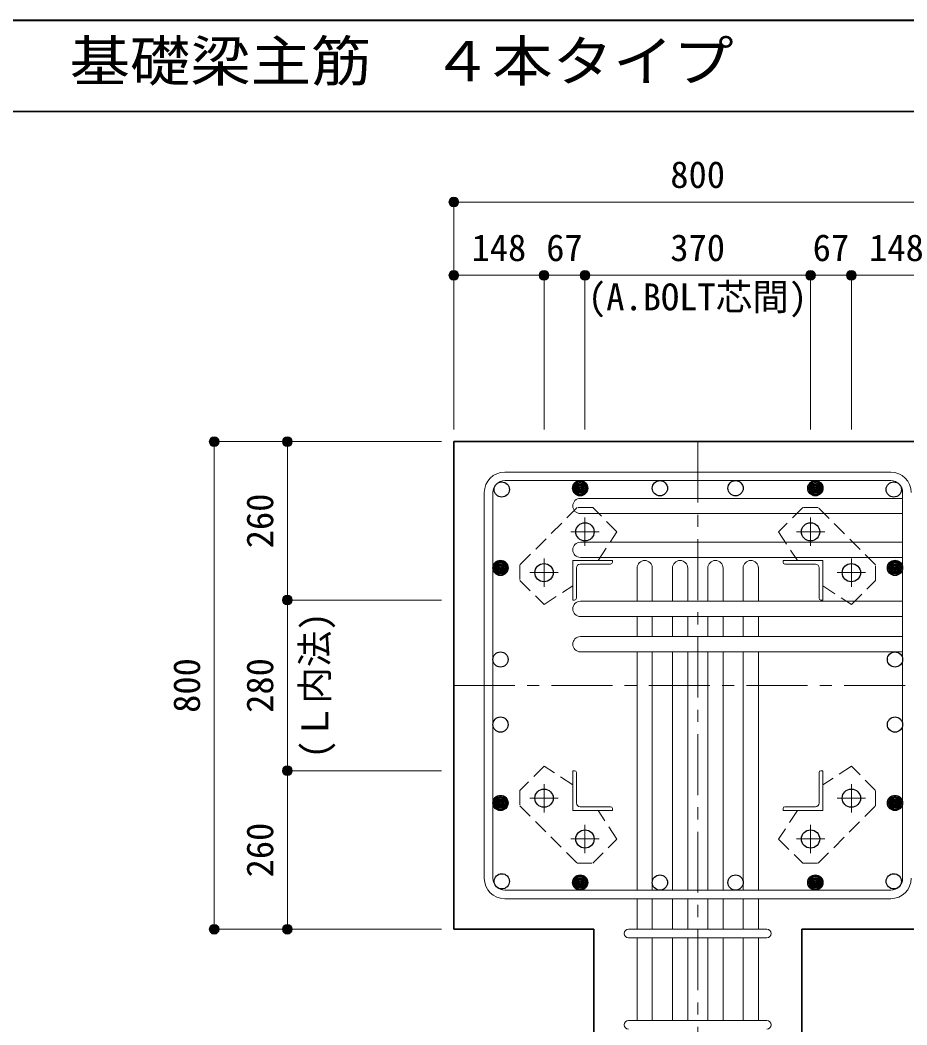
# Model space of a CAD drawing. Units: millimetres at full size, sheet at 1:20. Extents: x -3982 to 3969, y -2797 to 2801.
# Drawn here: x -633 to 821, y 1152 to 2801 of the extents above; entities that cross this region are included whole.
import ezdxf
from ezdxf.enums import TextEntityAlignment as Align

# ---------------------------------------------------------------- set-up
doc = ezdxf.new("R2010")
doc.units = ezdxf.units.MM
doc.header["$LTSCALE"] = 20
doc.header["$PDMODE"] = 32
doc.header["$PDSIZE"] = 12
doc.linetypes.add('CHAIN1', pattern=[8, 5, -1, 1, -1])
doc.linetypes.add('DASHED1', pattern=[1.8, 1.2, -0.6])
for name, color, linetype, lineweight in [('6-1_躯体線', 2, 'Continuous', 35), ('6-2_A.Bolt_', 4, 'Continuous', 9), ('6-3_柱型主筋', 4, 'Continuous', 9), ('6-4_フープ', 7, 'Continuous', 18), ('6-5_梁主筋', 7, 'Continuous', 18), ('6-6_S.T.P.', 7, 'Continuous', 18), ('6-7_文字', 7, 'Continuous', 18), ('6-9', 4, 'DASHED1', 9), ('6-D_寸法', 4, 'Continuous', 9), ('F-0_枠', 6, 'Continuous', 40)]:
    doc.layers.add(name, color=color, linetype=linetype, lineweight=lineweight)
doc.styles.add('ＭＳ ゴシック', font='')
doc.styles.get('ＭＳ ゴシック').set_extended_font_data('MS Gothic')

msp = doc.modelspace()

# ---------------------------------------------------------------- linework, layer by layer
at = {"layer": '6-1_躯体線'}
for p, q in [((78.29, 1309.12), (78.29, 2109.12)), ((1278.29, 2109.12), (78.29, 2109.12)), ((307.79, 1309.12), (78.29, 1309.12)), ((307.79, 909.12), (307.79, 1309.12)), ((648.79, 909.12), (648.79, 1309.12)), ((878.29, 1309.12), (648.79, 1309.12))]:
    msp.add_line(p, q, dxfattribs=at)
at = {"layer": '6-2_A.Bolt_', "linetype": 'CHAIN1'}
for p, q in [((293.29, 1937.95), (293.29, 1984.45)), ((663.29, 1937.95), (663.29, 1984.45)), ((316.49, 1961.15), (269.99, 1961.15)), ((640.09, 1961.15), (686.59, 1961.15)), ((226.29, 1870.95), (226.29, 1917.45)), ((730.29, 1870.95), (730.29, 1917.45)), ((249.49, 1894.15), (202.99, 1894.15)), ((707.09, 1894.15), (753.59, 1894.15)), ((226.29, 1547.35), (226.29, 1500.85)), ((730.29, 1547.35), (730.29, 1500.85)), ((249.49, 1524.15), (202.99, 1524.15)), ((707.09, 1524.15), (753.59, 1524.15)), ((293.29, 1480.35), (293.29, 1433.85)), ((663.29, 1480.35), (663.29, 1433.85)), ((316.49, 1457.15), (269.99, 1457.15)), ((640.09, 1457.15), (686.59, 1457.15))]:
    msp.add_line(p, q, dxfattribs=at)
at = {"layer": '6-2_A.Bolt_'}
for p, q in [((273.29, 1849.15), (273.29, 1914.15)), ((338.29, 1914.15), (273.29, 1914.15)), ((338.29, 1914.15), (338.29, 1911.15)), ((618.29, 1914.15), (618.29, 1911.15)), ((618.29, 1914.15), (683.29, 1914.15)), ((683.29, 1849.15), (683.29, 1914.15)), ((279.29, 1902.15), (279.29, 1852.15)), ((285.29, 1908.15), (335.29, 1908.15)), ((671.29, 1908.15), (621.29, 1908.15)), ((677.29, 1902.15), (677.29, 1852.15)), ((273.29, 1849.15), (276.29, 1849.15)), ((683.29, 1849.15), (680.29, 1849.15)), ((273.29, 1569.15), (276.29, 1569.15)), ((273.29, 1569.15), (273.29, 1504.15)), ((683.29, 1569.15), (680.29, 1569.15)), ((683.29, 1569.15), (683.29, 1504.15)), ((279.29, 1516.15), (279.29, 1566.15)), ((677.29, 1516.15), (677.29, 1566.15)), ((338.29, 1504.15), (273.29, 1504.15)), ((285.29, 1510.15), (335.29, 1510.15)), ((338.29, 1504.15), (338.29, 1507.15)), ((618.29, 1504.15), (618.29, 1507.15)), ((618.29, 1504.15), (683.29, 1504.15)), ((671.29, 1510.15), (621.29, 1510.15))]:
    msp.add_line(p, q, dxfattribs=at)
at = {"layer": '6-2_A.Bolt_', "color": 3, "lineweight": 25}
for centre in [(293.29, 1961.15), (663.29, 1961.15), (226.29, 1894.15), (730.29, 1894.15), (226.29, 1524.15), (730.29, 1524.15), (293.29, 1457.15), (663.29, 1457.15)]:
    msp.add_circle(centre, 15, dxfattribs=at)
at = {"layer": '6-2_A.Bolt_'}
for centre, radius, start, end in [((285.29, 1902.15), 6, 90, 180), ((335.29, 1911.15), 3, 270, 0), ((621.29, 1911.15), 3, 180, 270), ((671.29, 1902.15), 6, 0, 90), ((276.29, 1852.15), 3, 270, 0), ((680.29, 1852.15), 3, 180, 270), ((276.29, 1566.15), 3, 0, 90), ((680.29, 1566.15), 3, 90, 180), ((285.29, 1516.15), 6, 180, 270), ((335.29, 1507.15), 3, 0, 90), ((621.29, 1507.15), 3, 90, 180), ((671.29, 1516.15), 6, 270, 0)]:
    msp.add_arc(centre, radius, start, end, dxfattribs=at)
at = {"layer": '6-3_柱型主筋', "color": 3, "lineweight": 25}
for centre in [(285.42, 2032.62), (285.42, 2032.62), (416.29, 2032.62), (540.29, 2032.62), (671.16, 2032.62), (671.16, 2032.62), (156.84, 2030.57), (799.74, 2030.57), (154.79, 1901.99), (154.79, 1901.99), (801.79, 1901.99), (801.79, 1901.99), (154.79, 1751.65), (801.79, 1751.65), (154.79, 1644.83), (801.79, 1644.83), (154.79, 1516.25), (154.79, 1516.25), (801.79, 1516.25), (801.79, 1516.25), (156.84, 1387.67), (285.42, 1385.62), (285.42, 1385.62), (416.29, 1385.62), (540.29, 1385.62), (671.16, 1385.62), (671.16, 1385.62), (799.74, 1387.67)]:
    msp.add_circle(centre, 12.5, dxfattribs=at)
at = {"layer": '6-3_柱型主筋'}
for centre, radius in [((285.42, 2032.62), 12.5), ((671.16, 2032.62), 12.5), ((285.42, 2032.62), 11.25), ((285.42, 2032.62), 10), ((285.42, 2032.62), 8.75), ((285.42, 2032.62), 7.5), ((285.42, 2032.62), 6.25), ((285.42, 2032.62), 5), ((285.42, 2032.62), 3.75), ((285.42, 2032.62), 2.5), ((285.42, 2032.62), 1.25), ((671.16, 2032.62), 11.25), ((671.16, 2032.62), 10), ((671.16, 2032.62), 8.75), ((671.16, 2032.62), 7.5), ((671.16, 2032.62), 6.25), ((671.16, 2032.62), 5), ((671.16, 2032.62), 3.75), ((671.16, 2032.62), 2.5), ((671.16, 2032.62), 1.25), ((154.79, 1901.99), 12.5), ((154.79, 1901.99), 11.25), ((801.79, 1901.99), 12.5), ((801.79, 1901.99), 11.25), ((154.79, 1901.99), 10), ((154.79, 1901.99), 8.75), ((154.79, 1901.99), 7.5), ((154.79, 1901.99), 6.25), ((154.79, 1901.99), 5), ((154.79, 1901.99), 3.75), ((154.79, 1901.99), 2.5), ((154.79, 1901.99), 1.25), ((801.79, 1901.99), 10), ((801.79, 1901.99), 8.75), ((801.79, 1901.99), 7.5), ((801.79, 1901.99), 6.25), ((801.79, 1901.99), 5), ((801.79, 1901.99), 3.75), ((801.79, 1901.99), 2.5), ((801.79, 1901.99), 1.25), ((154.79, 1516.25), 12.5), ((154.79, 1516.25), 11.25), ((154.79, 1516.25), 10), ((154.79, 1516.25), 8.75), ((154.79, 1516.25), 7.5), ((154.79, 1516.25), 6.25), ((154.79, 1516.25), 5), ((154.79, 1516.25), 3.75), ((154.79, 1516.25), 2.5), ((154.79, 1516.25), 1.25), ((801.79, 1516.25), 12.5), ((801.79, 1516.25), 11.25), ((801.79, 1516.25), 10), ((801.79, 1516.25), 8.75), ((801.79, 1516.25), 7.5), ((801.79, 1516.25), 6.25), ((801.79, 1516.25), 5), ((801.79, 1516.25), 3.75), ((801.79, 1516.25), 2.5), ((801.79, 1516.25), 1.25), ((285.42, 1385.62), 12.5), ((285.42, 1385.62), 11.25), ((285.42, 1385.62), 10), ((285.42, 1385.62), 8.75), ((285.42, 1385.62), 7.5), ((285.42, 1385.62), 6.25), ((285.42, 1385.62), 5), ((285.42, 1385.62), 3.75), ((285.42, 1385.62), 2.5), ((285.42, 1385.62), 1.25), ((671.16, 1385.62), 12.5), ((671.16, 1385.62), 11.25), ((671.16, 1385.62), 10), ((671.16, 1385.62), 8.75), ((671.16, 1385.62), 7.5), ((671.16, 1385.62), 6.25), ((671.16, 1385.62), 5), ((671.16, 1385.62), 3.75), ((671.16, 1385.62), 2.5), ((671.16, 1385.62), 1.25)]:
    msp.add_circle(centre, radius, dxfattribs=at)
at = {"layer": '6-4_フープ'}
for p, q in [((794.79, 2059.12), (161.79, 2059.12)), ((794.79, 2045.12), (161.79, 2045.12)), ((128.29, 1392.62), (128.29, 2025.62)), ((142.29, 1392.62), (142.29, 2025.62)), ((814.29, 1392.62), (814.29, 2025.62)), ((794.79, 1373.12), (161.79, 1373.12)), ((794.79, 1359.12), (161.79, 1359.12))]:
    msp.add_line(p, q, dxfattribs=at)
for centre, radius, start, end in [((161.79, 2025.62), 33.5, 90, 180), ((161.79, 2025.62), 19.5, 90, 180), ((794.79, 2025.62), 33.5, 0, 90), ((794.79, 2025.62), 19.5, 0, 90), ((161.79, 1392.62), 33.5, 180, 270), ((161.79, 1392.62), 19.5, 180, 270), ((794.79, 1392.62), 33.5, 270, 0), ((794.79, 1392.62), 19.5, 270, 0)]:
    msp.add_arc(centre, radius, start, end, dxfattribs=at)
at = {"layer": '6-5_梁主筋'}
for p, q in [((285.79, 2016.07), (814.29, 2016.07)), ((285.79, 1991.07), (814.29, 1991.07)), ((285.79, 1944.15), (814.29, 1944.15)), ((285.79, 1919.15), (814.29, 1919.15)), ((378.79, 1901.65), (378.79, 1847.15)), ((403.79, 1901.65), (403.79, 1847.15)), ((436.79, 1901.65), (436.79, 1847.15)), ((461.79, 1901.65), (461.79, 1847.15)), ((494.79, 1901.65), (494.79, 1847.15)), ((519.79, 1901.65), (519.79, 1847.15)), ((552.79, 1901.65), (552.79, 1847.15)), ((577.79, 1901.65), (577.79, 1847.15)), ((285.79, 1847.15), (814.29, 1847.15)), ((285.79, 1822.15), (814.29, 1822.15)), ((378.79, 1789.15), (378.79, 1822.15)), ((403.79, 1789.15), (403.79, 1822.15)), ((436.79, 1789.15), (436.79, 1822.15)), ((461.79, 1789.15), (461.79, 1822.15)), ((494.79, 1789.15), (494.79, 1822.15)), ((519.79, 1789.15), (519.79, 1822.15)), ((552.79, 1789.15), (552.79, 1822.15)), ((577.79, 1789.15), (577.79, 1822.15)), ((285.79, 1789.15), (814.29, 1789.15)), ((285.79, 1764.15), (814.29, 1764.15)), ((378.79, 1764.15), (378.79, 1373.12)), ((403.79, 1764.15), (403.79, 1373.12)), ((436.79, 1764.15), (436.79, 1373.12)), ((461.79, 1764.15), (461.79, 1373.12)), ((494.79, 1764.15), (494.79, 1373.12)), ((519.79, 1764.15), (519.79, 1373.12)), ((552.79, 1764.15), (552.79, 1373.12)), ((577.79, 1764.15), (577.79, 1373.12)), ((378.79, 1359.12), (378.79, 1309.12)), ((403.79, 1359.12), (403.79, 1309.12)), ((436.79, 1359.12), (436.79, 1309.12)), ((461.79, 1359.12), (461.79, 1309.12)), ((494.79, 1359.12), (494.79, 1309.12)), ((519.79, 1359.12), (519.79, 1309.12)), ((552.79, 1359.12), (552.79, 1309.12)), ((577.79, 1359.12), (577.79, 1309.12)), ((378.79, 1295.12), (378.79, 1159.12)), ((403.79, 1295.12), (403.79, 1159.12)), ((436.79, 1295.12), (436.79, 1159.12)), ((461.79, 1295.12), (461.79, 1159.12)), ((494.79, 1295.12), (494.79, 1159.12)), ((519.79, 1295.12), (519.79, 1159.12)), ((552.79, 1295.12), (552.79, 1159.12)), ((577.79, 1295.12), (577.79, 1159.12))]:
    msp.add_line(p, q, dxfattribs=at)
for centre, start, end in [((285.79, 2003.57), 90, 180), ((285.79, 2003.57), 180, 270), ((285.79, 1931.65), 90, 180), ((285.79, 1931.65), 180, 270), ((391.29, 1901.65), 90, 180), ((391.29, 1901.65), 0, 90), ((449.29, 1901.65), 90, 180), ((449.29, 1901.65), 0, 90), ((507.29, 1901.65), 90, 180), ((507.29, 1901.65), 0, 90), ((565.29, 1901.65), 90, 180), ((565.29, 1901.65), 0, 90), ((285.79, 1834.65), 90, 180), ((285.79, 1834.65), 180, 270), ((285.79, 1776.65), 90, 180), ((285.79, 1776.65), 180, 270)]:
    msp.add_arc(centre, 12.5, start, end, dxfattribs=at)
at = {"layer": '6-6_S.T.P.'}
for p, q in [((364.79, 1309.12), (591.79, 1309.12)), ((364.79, 1295.12), (591.79, 1295.12)), ((364.79, 1159.12), (591.79, 1159.12))]:
    msp.add_line(p, q, dxfattribs=at)
for centre, start, end in [((364.79, 1302.12), 90, 270), ((364.79, 1302.12), 90, 270), ((364.79, 1302.12), 90, 270), ((364.79, 1302.12), 90, 270), ((591.79, 1302.12), 270, 90), ((591.79, 1302.12), 270, 90), ((591.79, 1302.12), 270, 90), ((591.79, 1302.12), 270, 90), ((364.79, 1152.12), 90, 270), ((591.79, 1152.12), 270, 90)]:
    msp.add_arc(centre, 7, start, end, dxfattribs=at)
at = {"layer": '6-9'}
for p, q in [((280.59, 2000.85), (186.59, 1906.75)), ((306.09, 2000.85), (280.59, 2000.85)), ((345.69, 1961.25), (306.09, 2000.85)), ((769.99, 1906.85), (675.89, 2000.85)), ((314.91, 1914.15), (345.69, 1961.25)), ((769.99, 1881.35), (769.99, 1906.85)), ((730.39, 1841.75), (769.99, 1881.35)), ((683.29, 1872.53), (730.39, 1841.75)), ((226.19, 1576.55), (186.59, 1536.95)), ((273.29, 1545.77), (226.19, 1576.55)), ((186.59, 1536.95), (186.59, 1511.45)), ((186.59, 1511.45), (280.69, 1417.45)), ((641.67, 1504.15), (610.89, 1457.05)), ((675.99, 1417.45), (769.99, 1511.55)), ((610.89, 1457.05), (650.49, 1417.45)), ((650.49, 1417.45), (675.99, 1417.45))]:
    msp.add_line(p, q, dxfattribs=at)
for points in [[(675.89, 2000.85), (650.49, 2000.85), (610.89, 1961.25), (641.67, 1914.15)], [(186.59, 1906.75), (186.59, 1881.35), (226.19, 1841.75), (273.29, 1872.53)], [(769.99, 1511.55), (769.99, 1536.95), (730.39, 1576.55), (683.29, 1545.77)], [(280.69, 1417.45), (306.09, 1417.45), (345.69, 1457.05), (314.91, 1504.15)]]:
    msp.add_lwpolyline(points, dxfattribs=at)
at = {"layer": '6-D_寸法'}
for p, q in [((78.29, 2502.15), (878.29, 2502.15)), ((78.29, 2382.15), (226.29, 2382.15)), ((226.29, 2382.15), (226.29, 2129.12)), ((226.29, 2382.15), (293.29, 2382.15)), ((293.29, 2382.15), (293.29, 2129.12)), ((293.29, 2382.15), (663.29, 2382.15)), ((663.29, 2382.15), (663.29, 2129.12)), ((663.29, 2382.15), (730.29, 2382.15)), ((730.29, 2382.15), (730.29, 2129.12)), ((730.29, 2382.15), (878.29, 2382.15)), ((-314.74, 2109.12), (-194.74, 2109.12)), ((-314.74, 2109.12), (-314.74, 1309.12)), ((-194.74, 2109.12), (58.29, 2109.12)), ((-194.74, 2109.12), (-194.74, 1849.15)), ((-194.74, 1849.15), (58.29, 1849.15)), ((-194.74, 1849.15), (-194.74, 1569.15)), ((-194.74, 1569.15), (58.29, 1569.15)), ((-194.74, 1569.15), (-194.74, 1309.12))]:
    msp.add_line(p, q, dxfattribs=at)
at = {"layer": '6-D_寸法', "linetype": 'CHAIN1'}
for p, q in [((478.29, 2109.12), (478.29, 909.12)), ((78.29, 1709.12), (878.29, 1709.12))]:
    msp.add_line(p, q, dxfattribs=at)
at = {"layer": '6-D_寸法'}
for points in [[(78.29, 2502.15), (78.29, 2382.15), (78.29, 2129.12)], [(-314.74, 1309.12), (-194.74, 1309.12), (58.29, 1309.12)]]:
    msp.add_lwpolyline(points, dxfattribs=at)
for centre, radius in [((78.29, 2502.15), 8), ((78.29, 2502.15), 7.2), ((78.29, 2502.15), 6.4), ((78.29, 2502.15), 5.6), ((78.29, 2502.15), 4.8), ((78.29, 2502.15), 4), ((78.29, 2502.15), 3.2), ((78.29, 2502.15), 2.4), ((78.29, 2502.15), 1.6), ((78.29, 2502.15), 0.8), ((78.29, 2382.15), 8), ((78.29, 2382.15), 7.2), ((78.29, 2382.15), 6.4), ((78.29, 2382.15), 5.6), ((78.29, 2382.15), 4.8), ((78.29, 2382.15), 4), ((78.29, 2382.15), 3.2), ((78.29, 2382.15), 2.4), ((78.29, 2382.15), 1.6), ((78.29, 2382.15), 0.8), ((226.29, 2382.15), 8), ((226.29, 2382.15), 7.2), ((226.29, 2382.15), 6.4), ((226.29, 2382.15), 5.6), ((226.29, 2382.15), 4.8), ((226.29, 2382.15), 4), ((226.29, 2382.15), 3.2), ((226.29, 2382.15), 2.4), ((226.29, 2382.15), 1.6), ((226.29, 2382.15), 0.8), ((293.29, 2382.15), 8), ((293.29, 2382.15), 7.2), ((293.29, 2382.15), 6.4), ((293.29, 2382.15), 5.6), ((293.29, 2382.15), 4.8), ((293.29, 2382.15), 4), ((293.29, 2382.15), 3.2), ((293.29, 2382.15), 2.4), ((293.29, 2382.15), 1.6), ((293.29, 2382.15), 0.8), ((663.29, 2382.15), 8), ((663.29, 2382.15), 7.2), ((663.29, 2382.15), 6.4), ((663.29, 2382.15), 5.6), ((663.29, 2382.15), 4.8), ((663.29, 2382.15), 4), ((663.29, 2382.15), 3.2), ((663.29, 2382.15), 2.4), ((663.29, 2382.15), 1.6), ((663.29, 2382.15), 0.8), ((730.29, 2382.15), 8), ((730.29, 2382.15), 7.2), ((730.29, 2382.15), 6.4), ((730.29, 2382.15), 5.6), ((730.29, 2382.15), 4.8), ((730.29, 2382.15), 4), ((730.29, 2382.15), 3.2), ((730.29, 2382.15), 2.4), ((730.29, 2382.15), 1.6), ((730.29, 2382.15), 0.8), ((-314.74, 2109.12), 8), ((-314.74, 2109.12), 7.2), ((-314.74, 2109.12), 6.4), ((-314.74, 2109.12), 5.6), ((-314.74, 2109.12), 4.8), ((-314.74, 2109.12), 4), ((-314.74, 2109.12), 3.2), ((-314.74, 2109.12), 2.4), ((-314.74, 2109.12), 1.6), ((-194.74, 2109.12), 8), ((-194.74, 2109.12), 7.2), ((-194.74, 2109.12), 6.4), ((-194.74, 2109.12), 5.6), ((-194.74, 2109.12), 4.8), ((-194.74, 2109.12), 4), ((-194.74, 2109.12), 3.2), ((-194.74, 2109.12), 2.4), ((-194.74, 2109.12), 1.6), ((-314.74, 2109.12), 0.8), ((-194.74, 2109.12), 0.8), ((-194.74, 1849.15), 8), ((-194.74, 1849.15), 7.2), ((-194.74, 1849.15), 6.4), ((-194.74, 1849.15), 5.6), ((-194.74, 1849.15), 4.8), ((-194.74, 1849.15), 4), ((-194.74, 1849.15), 3.2), ((-194.74, 1849.15), 2.4), ((-194.74, 1849.15), 1.6), ((-194.74, 1849.15), 0.8), ((-194.74, 1569.15), 8), ((-194.74, 1569.15), 7.2), ((-194.74, 1569.15), 6.4), ((-194.74, 1569.15), 5.6), ((-194.74, 1569.15), 4.8), ((-194.74, 1569.15), 4), ((-194.74, 1569.15), 3.2), ((-194.74, 1569.15), 2.4), ((-194.74, 1569.15), 1.6), ((-194.74, 1569.15), 0.8), ((-314.74, 1309.12), 8), ((-314.74, 1309.12), 7.2), ((-314.74, 1309.12), 6.4), ((-314.74, 1309.12), 5.6), ((-314.74, 1309.12), 4.8), ((-314.74, 1309.12), 4), ((-314.74, 1309.12), 3.2), ((-314.74, 1309.12), 2.4), ((-314.74, 1309.12), 1.6), ((-314.74, 1309.12), 0.8), ((-194.74, 1309.12), 8), ((-194.74, 1309.12), 7.2), ((-194.74, 1309.12), 6.4), ((-194.74, 1309.12), 5.6), ((-194.74, 1309.12), 4.8), ((-194.74, 1309.12), 4), ((-194.74, 1309.12), 3.2), ((-194.74, 1309.12), 2.4), ((-194.74, 1309.12), 1.6), ((-194.74, 1309.12), 0.8)]:
    msp.add_circle(centre, radius, dxfattribs=at)
at = {"layer": '6-D_寸法', "color": 7}
for p in [(78.29, 2502.15), (78.29, 2382.15), (226.29, 2382.15), (293.29, 2382.15), (663.29, 2382.15), (730.29, 2382.15), (-314.74, 2109.12), (-194.74, 2109.12), (-194.74, 1849.15), (-194.74, 1569.15), (-314.74, 1309.12), (-194.74, 1309.12)]:
    msp.add_point(p, dxfattribs=at)
at = {"layer": 'F-0_枠'}
msp.add_line((-3981.92, 2800.77), (3969.4, 2800.77), dxfattribs=at)
at = {"layer": 'F-0_枠', "color": 2, "lineweight": 35}
msp.add_line((-3981.92, 2650.77), (2482.4, 2650.77), dxfattribs=at)

# ---------------------------------------------------------------- texts
at = {"layer": '6-7_文字', "color": 2, "style": 'ＭＳ ゴシック', "width": 1.1}
msp.add_text('\u3000\u3000基礎梁主筋\u3000４本タイプ', height=65.98, dxfattribs=at).set_placement((-749.76, 2680.77), align=Align.BOTTOM_LEFT)
at = {"layer": '6-D_寸法', "style": 'ＭＳ ゴシック'}
for s, p in [('800', (433.29, 2512.15)), ('148', (107.29, 2392.15)), ('67', (229.79, 2392.15)), ('370', (433.29, 2392.15)), ('67', (666.79, 2392.15)), ('148', (759.29, 2392.15)), ('(A.BOLT芯間)', (298.29, 2311.42))]:
    msp.add_text(s, height=43.99, dxfattribs=at).set_placement(p, align=Align.BOTTOM_LEFT)
for s, p in [('260', (-204.74, 1934.14)), ('(Ｌ内法)', (-114.52, 1589.15)), ('800', (-324.74, 1664.12)), ('280', (-204.74, 1664.15)), ('260', (-204.74, 1394.14))]:
    msp.add_text(s, height=43.99, rotation=90, dxfattribs=at).set_placement(p, align=Align.BOTTOM_LEFT)

doc.saveas('drawing.dxf')
